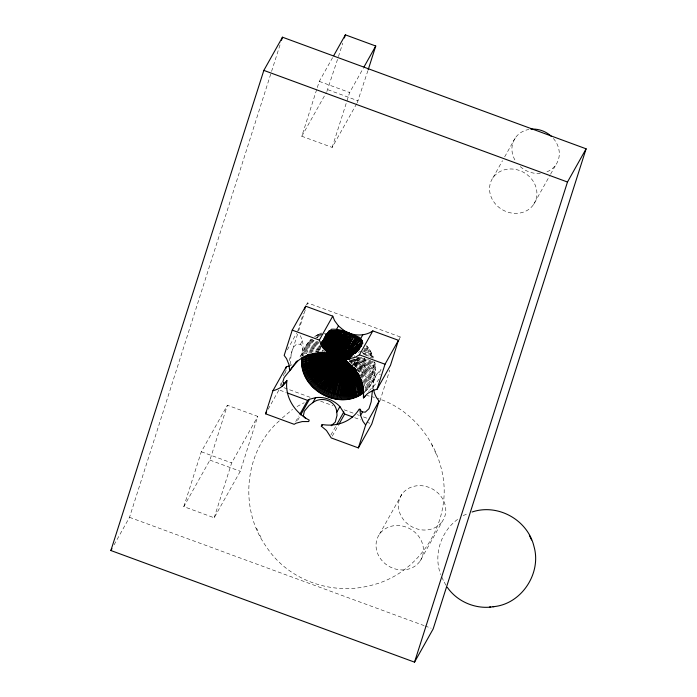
<?xml version="1.0" encoding="UTF-8"?>
<svg xmlns="http://www.w3.org/2000/svg" width="697" height="697" viewBox="0 0 697 697"><rect width="100%" height="100%" fill="white"/><g stroke="black" fill="none" stroke-linecap="round" stroke-linejoin="round"><path stroke-width="0.52" stroke-dasharray="3.48 2.61" d="M364.984 391.697C373.531 384.561 377.173 372.512 374.664 361.752M352.926 365.202L354.198 362.701L354.747 359.199L352.76 358.911M372.459 389.092C372.625 385.842 374.925 369.898 380.335 374.664M290.091 364.618L291.329 353.144L293.141 347.446L296.756 344.004L300.346 344.318L301.278 344.989C303.604 348.727 302.132 353.553 300.032 357.056M301.993 356.568C303.003 349.955 306.323 343.726 311.263 339.204L314.635 339.692L309.773 345.642L306.541 353.64L302.393 354.485M114.081 544.836L129.52 517.322L271.238 72.453M271.569 71.416L280.821 42.378M183.808 506.623L201.294 451.752L227.396 405.236L257.759 416.397L240.282 471.268L214.171 517.793L183.808 506.623L209.919 460.107L227.396 405.236M356.672 103.731L332.164 147.407L301.801 136.246L316.969 88.615M317.301 87.587L319.278 81.375L332.6 57.633M326.841 91.621L338.132 57.624M338.454 56.588L342.75 43.136M214.171 517.793L231.657 462.921L257.759 416.397M332.164 147.407L349.641 92.535L363.494 67.844M357.204 102.781L367.833 70.859M280.281 385.859L281.562 381.834M283.487 375.805L284.446 372.79M297.602 331.493L303.404 313.284M281.196 385.519L281.858 383.455M285.143 373.122L286.136 370.029M289.098 360.732L298.307 331.798M298.638 330.77L305.216 310.104M306.863 304.946L307.525 302.873L400.313 336.982L399.329 340.084M379.909 401.036L389.78 370.046M374.062 379.726L376.903 373.993L381.015 369.593L378.968 373.243M301.801 136.246L326.309 92.57M306.593 304.537L307.525 302.873M287.277 349.894L296.565 333.332M300.346 344.318L302.385 340.685L299.971 334.726M268.162 409.2L279 389.876M295.737 421.563L298.83 416.039M297.602 420.465L299.666 416.78M330.918 434.928L336.085 425.728M332.277 436.104L338.481 425.065M398.911 339.483L400.313 336.982M492.936 177.761L502.528 160.676M504.663 156.877L515.318 137.893M533.536 204.587A24.351 21.502 29.3 0 0 513.672 169.136A24.351 21.502 29.3 0 0 492.5 199.804A24.351 21.502 29.3 0 0 533.536 204.587L550.055 175.156M550.586 174.206L555.918 164.71M379.429 534.303L401.803 494.426M420.03 561.129A24.351 21.502 29.3 0 0 400.165 525.669A24.351 21.502 29.3 0 0 378.985 556.345A24.351 21.502 29.3 0 0 420.03 561.129L442.403 521.251A24.351 21.502 29.3 0 0 422.539 485.8A24.351 21.502 29.3 0 0 401.367 516.468A24.351 21.502 29.3 0 0 442.403 521.251M306.488 344.823L310.278 344.832L320.629 347.062L318.546 351.323L307.333 350.861L303.265 351.427M379.063 379.037L374.603 385.145L369.802 390.076M368.617 391.444L369.14 390.738M366.552 390.25L365.089 386.286C371.658 379.926 374.437 370.185 372.695 361.264M279.27 420.918C244.089 451.49 238.949 508.827 266.088 546.37C287.765 580.165 331.702 595.639 370.212 585.558C413.87 575.827 445.27 532.978 444.172 488.597C442.761 448.729 415.612 410.054 376.964 398.196M282.285 417.947L292.505 409.461M457.633 519.378C440.818 531.489 433.229 555.195 440.731 574.598M316.882 337.827L318.494 336.712L315.488 335.928L314.591 336.529L320.402 338.742M315.488 335.928L321.3 332.957M290.083 365.759L291.851 364.723M297.027 406.551L304.206 402.727M463.209 515.649L468.14 513.332M323.791 334.002L325.699 333.323M358.066 352.246L362.004 351.227L368.791 350.713L370.604 351.279L373.453 357.465L371.388 356.367L363.843 355.217M302.176 355.522L304.258 355.061M363.947 348.692L368.739 348.352L370.604 351.279M302.646 353.457L311.942 352.673M302.942 352.438L307.037 351.776L317.309 351.959M363.991 349.511L367.685 348.927L369.393 349.31M303.622 350.443L307.665 349.955L322.772 351.541M363.52 350.364L368.251 349.816L370.011 350.286M304.014 349.467L308.022 349.058L319.034 350.051L325.037 351.323M304.45 348.5L308.414 348.186L319.313 349.432L323.216 350.486M304.911 347.559L308.832 347.324L323.521 349.877M305.399 346.627L309.285 346.47L321.831 348.848M305.931 345.721L309.773 345.642L320.272 347.637M371.161 352.281L369.297 351.628L362.362 351.872L362.701 352.525L369.776 352.56L371.684 353.292M307.081 343.961L310.818 344.039L321.012 346.505M307.708 343.107L311.385 343.264L321.413 345.956M362.701 352.525L363.015 353.187L370.229 353.492L372.172 354.32M308.362 342.279L311.986 342.506L319.862 344.832M363.015 353.187L363.311 353.858L370.647 354.442L372.634 355.357M309.041 341.478L312.604 341.765L318.407 343.647M368.739 348.352L367.354 346.487L365.829 346.348L369.776 352.56L372.006 358.31M309.756 340.694L313.258 341.06L318.947 343.055M310.496 339.936L313.929 340.363L318.573 342.131M355.592 357.517L364.766 358.685L371.71 360.941M358.502 357.195L362.579 357.718M366.474 347.184L368.06 347.411M369.802 356.977L373.113 358.127M356.733 358.511L364.975 360.088L372.991 363.25L375.204 365.01M357.666 357.988L364.88 359.382L372.86 362.257L375.064 363.921M352.743 359.513C360.767 361.717 369.366 364.409 375.378 370.421M366.761 395.504L369.332 396.07M375.422 369.349L373.191 367.206L365.115 362.884L354.747 359.199L365.089 361.49L373.156 365.228L375.387 367.18M356.751 358.65L365.045 360.785L373.095 364.243L375.317 366.099M351.706 359.844C360.175 362.449 369.062 365.942 375.195 372.555M371.893 396.706L374.437 397.412M316.403 335.362L319.331 336.189M354.747 359.199L365.115 362.187L373.191 366.221L375.422 368.269M317.344 334.821L320.184 335.693M350.643 360.044C359.434 363.059 368.844 366.361 375.047 373.618M318.302 334.307L321.064 335.231M319.278 333.828L321.953 334.795M319.278 81.375L349.641 92.535M327.904 89.721L358.267 100.882M283.923 387.68L310.435 397.429M320.637 401.176L332.87 405.671M344.083 409.792L353.266 413.173M357.343 414.671L359.382 415.421M363.459 416.919L369.576 419.167M280.02 390.25L286.153 392.507M354.721 417.712L360.741 419.925M366.77 422.147L369.785 423.253M201.294 451.752L231.657 462.921M209.919 460.107L240.282 471.268M129.52 517.322L423.994 625.575M425.013 625.95L431.129 628.189M320.28 333.375L322.868 334.377M350.539 360.506C359.399 364.174 368.399 369.07 374.394 376.728M354.738 359.922L365.036 364.27L373.087 369.166L375.308 371.492M349.45 360.515C358.633 364.784 367.789 370.438 373.775 378.759M373.061 356.411L371.031 355.4L363.59 354.538L363.311 353.858M349.302 360.898C358.389 365.751 367.31 372.024 373.026 380.728M349.136 361.273C358.075 366.7 366.709 373.566 372.137 382.627M354.407 362.031L364.261 368.312L371.989 374.873L374.106 377.748M350.687 362.823C358.685 368.661 366.395 375.648 371.109 384.465M354.198 362.701L363.817 369.602L371.362 376.702L373.418 379.743M373.426 361.787L374.881 362.841M353.945 363.364L363.285 370.848L370.612 378.471L372.599 381.686M353.649 364L362.675 372.059L369.741 380.179L371.64 383.559M357.256 369.488L361.586 373.784L368.208 382.618L369.959 386.234M353.309 364.609L361.97 373.217L368.748 381.825L370.551 385.363M357.056 369.767L361.185 374.333L367.633 383.394L369.34 387.079M374.864 374.664L372.686 372.059L364.758 366.317L354.564 361.334L364.609 366.988L372.486 373.008L374.646 375.7M366.613 345.581L367.354 346.487M360.323 375.387L366.422 384.883L367.999 388.717M363.085 381.181L367.293 389.492M445.88 585.149L443.458 580.636M364.052 384.483L365.089 386.286M431.731 444.651L432.828 446.943M434.858 451.273L436.087 453.834M256.618 528.282L257.838 530.844M259.868 535.174L260.974 537.465M441.828 577.194L444.006 581.786M368.687 387.907L367.04 384.152L360.767 374.864C364.609 370.246 365.942 363.808 364.627 357.988M353.963 355.235L354.416 356.664M365.089 388.97L365.777 390.991M373.435 388.447A25.972 22.931 29.3 0 1 374.263 379.368M302.385 340.685A25.972 22.931 29.3 0 1 300.05 357.404M553.374 138.442A24.351 21.502 29.3 0 1 545.237 172.447M540.323 173.422A24.351 21.502 29.3 0 1 519.282 165.686M514.874 159.935A24.351 21.502 29.3 0 1 528.91 129.45"/><path stroke-width="1.05" d="M323.608 338.838C340.964 352.821 356.777 371.004 364.165 392.376C339.692 412.293 297.802 388.9 301.845 357.631C317.597 353.327 334.002 355.548 349.772 358.476M349.319 399.059L348.273 382.061L339.936 346.636L337.235 337.862L333.767 331.824L332.225 330.57L328.836 330.936L330.674 332.155L335.048 338.097L339.186 346.731L351.07 381.355L353.658 397.97M332.225 330.57L340.31 330.909L341.147 332.129L342.454 338.08L343.368 369.689L343.133 382.461L341.364 399.677M348.212 399.25L347.55 382.183L345.66 369.549L349.807 368.077L352.499 365.759M347.089 399.407L346.827 382.287L342.802 357.456L338.716 337.818L335.867 331.755L334.525 330.5M345.66 369.549C315.915 369.088 335.335 329.803 353.501 354.198L318.756 365.062L303.587 372.721M340.31 330.909L342.619 331.31L343.255 332.495L343.943 338.341L342.802 357.456L342.384 382.426L340.206 399.625M343.569 331.119L343.63 330.273L338.463 325.935L334.543 320.594L332.757 316.159L305.661 306.201L292.235 330.125L284.176 355.418L286.545 358.65L288.959 364.609L289.699 370.795L290.544 369.75A39.563 34.928 29.3 0 1 329.376 353.78L329.803 353.876C324.95 348.038 324.941 339.674 327.529 332.844L331.537 329.219C342.758 328.74 353.893 334.394 362.527 341.347C344.222 354.172 328.078 370.769 312.805 387.21M345.956 399.529L346.095 382.365L344.902 369.645M344.815 399.616L345.363 382.418L342.802 357.456L340.214 337.853L337.975 331.816L336.834 330.561M342.619 331.31L346.052 332.164L346.165 338.89L342.802 357.456L340.145 382.2L336.729 399.276M343.673 399.669L344.623 382.453L344.144 369.689M342.523 399.686L343.882 382.47L343.368 369.689M372.346 391.069L371.196 401.786L368.974 408.677L365.306 412.154L362.545 411.988L361.116 411.125L360.192 409.209L359.094 409.235A39.563 34.928 29.3 0 1 322.023 424.49L321.326 426.163L326.484 430.511L331.249 437.943L358.363 447.91L371.789 423.985L379.081 401.106L376.432 397.508A25.972 22.931 29.3 0 1 373.583 389.484M346.052 332.164L347.184 332.513C344.501 354.686 339.448 376.999 334.421 398.876M341.434 369.497L339.395 382.078L335.571 399.093M351.61 334.229L338.411 368.608L326.518 396.427M339.047 399.538L341.643 382.374L342.602 369.645L337.888 399.425M347.184 332.513L349.676 333.34C343.595 354.939 338.498 376.816 332.129 398.335M340.667 369.34L333.271 398.623M352.691 334.734L346.792 347.829M354.799 335.841C341.556 354.381 337.723 376.772 329.855 397.673M339.909 369.14L330.988 398.022M110.884 550.525L263.841 70.397L282.468 37.194L586.116 148.81L433.159 628.938L414.532 662.15L110.884 550.525L111.956 548.626M281.483 40.304L282.468 37.194M344.396 37.952L345.381 34.85L375.744 46.011L368.164 69.822M272.945 390.677C278.739 389.501 284.289 385.746 286.946 380.388L286.72 382.339A39.563 34.928 29.3 0 0 309.198 420.125L308.745 421.546L302.193 421.58L296.051 423.218L294.186 424.316L265.574 413.8L272.945 390.677L286.371 366.753L289.159 366.012M285.726 368.765L286.371 366.753M304.694 309.233L305.661 306.201M358.363 447.91L365.655 425.031L379.081 401.106M377.042 389.283L385.023 364.235L398.449 340.31L372.843 330.901C365.777 335.884 356.176 336.024 348.308 332.896L346.06 347.524L349.049 339.918L350.521 333.758L359.347 337.252L360.654 338.603L362.475 341.068L361.325 345.79C356.908 352.124 350.574 357.517 342.776 358.824L343.159 359.121A39.563 34.928 29.3 0 1 363.355 396.802L363.477 397.917L367.589 393.517L372.895 390.39L377.042 389.283L390.468 365.359L398.449 340.31M414.532 662.15L567.48 182.022L586.116 148.81M338.411 368.608L327.616 396.872M339.151 368.896L328.731 397.29M353.754 335.274L347.864 348.369M356.847 337.06L342.802 357.456L325.429 395.957M336.982 367.911L323.286 394.911M337.688 368.277L324.349 395.452M286.65 381.032L284.698 383.036L283.906 383.106L282.816 381.817L284.202 377.53L297.532 361.037M359.783 339.09C342.271 353.553 332.696 374.672 321.204 393.753M322.241 394.345C333.41 375.274 341.661 352.307 361.638 340.572M333.663 55.734L345.381 34.85M364.026 66.903L375.744 46.011M265.574 413.8L266.611 411.962M281.971 386.565L283.906 383.106M329.376 353.78L325.037 349.859L321.117 344.518L319.331 340.084L332.757 316.159M321.117 344.518L327.329 333.454M336.695 329.089L338.463 325.935M299.867 414.201L307.612 400.392L309.477 399.294L315.619 397.656A25.972 22.931 29.3 0 1 339.909 406.586L344.675 414.018L352.708 416.972M300.695 414.942L309.477 399.294M305.574 418.444L303.334 416.022L304.328 411.213L309.067 405.541L312.805 402.666L315.619 397.656M342.776 358.824L349.328 358.789L350.94 355.923M360.654 338.603L362.754 334.865M349.328 358.789L355.47 357.152L359.417 354.825L372.843 330.901M321.326 426.163L321.918 425.109L322.545 425.344M331.197 425.745L335.257 422.129L337.017 415.377L336.782 412.162L339.909 406.586M336.599 424.813L343.83 411.927M338.995 424.142L344.675 414.018M365.655 425.031L363.006 421.432L360.593 415.464L362.545 411.988M320.193 393.134L336.303 367.502M361.961 344.745C340.781 353.205 331.249 374.768 319.191 392.481M318.215 391.801L335.64 367.066M317.257 391.095C329.55 374.995 339.378 355.182 359.425 347.55L359.905 348.134L351.811 351.619M355.836 336.433L348.544 348.779L357.849 337.705M316.325 390.372L335.004 366.587M315.41 389.614C328.252 374.315 339.125 355.174 359.469 349.119M314.513 388.839L334.403 366.073M363.477 397.917L365.228 395.748M313.65 388.037L333.828 365.524M359.425 347.55C350.635 336.39 331.336 333.828 321.831 345.416L332.574 350.251L345.433 359.243M311.986 386.365C325.473 372.825 338.184 356.455 357.448 351.253M295.397 362.64L296.765 361.168M311.193 385.493L323.661 373.304L333.297 364.958M310.426 384.605C324.079 372.128 337.261 356.925 356.097 352.76M309.686 383.698L322.694 372.146L332.791 364.357M308.98 382.775C322.119 372.355 334.473 357.866 351.933 355.644M308.301 381.834L321.796 370.943L332.33 363.729M307.647 380.876C321.204 370.978 334.525 357.265 352.133 356.219M307.028 379.9L320.977 369.698L331.903 363.085M306.436 378.907C320.123 369.776 334.002 357.134 351.244 356.881M305.878 377.905L320.237 368.408L331.519 362.423M358.824 338.385L354.398 342.907L349.528 349.45L360.715 339.814M305.356 376.894C319.113 368.495 333.471 356.995 350.295 357.413M304.868 375.866L319.583 367.092L331.18 361.734M304.406 374.829L319.287 366.422L330.883 361.037L319.008 365.751L303.979 373.775M362.98 343.142L362.213 342.393L350.73 350.478L362.135 343.595M303.23 371.658C317.71 364.304 333.802 356.786 350.364 357.875M302.907 370.586C317.362 364.069 333.558 355.2 349.763 358.894M351.288 351.035L361.691 345.843M302.629 369.515L318.137 362.998L330.43 359.617M302.376 368.434C317.057 362.492 333.785 354.651 349.728 359.312M302.158 367.354L317.832 361.595L330.273 358.894M312.805 402.666C321.43 395.861 336.05 400.487 336.782 412.162M301.975 366.265C316.551 361.011 333.314 354.433 348.683 359.399M301.836 365.176L317.623 360.192L330.169 358.171M301.723 364.095C316.159 359.478 332.817 354.215 347.637 359.364M301.653 363.006L305.87 361.421L317.51 358.798L330.108 357.439M301.618 361.926C315.889 357.892 332.303 354.006 346.601 359.208M352.29 352.238L358.911 349.981M301.618 360.846L305.835 359.443L317.483 357.395L330.099 356.716M301.662 359.765C316.02 356.324 332.608 353.431 346.522 359.425M301.731 358.694L305.939 357.483L317.562 356.01L330.134 356.001M472.061 512.007C497.937 503.243 527.829 519.971 533.998 546.544C541.796 573.413 521.199 604.56 493.058 606.695M352.734 352.865L356.681 351.854M362.213 342.393C353.222 333.793 339.822 329.707 327.651 332.765L332.913 338.533L348.517 368.73L353.71 380.318L357.761 396.358M353.135 353.527L355.191 353.161M447.3 587.31C457.546 602.173 476.739 609.91 494.469 606.547M489.381 607.087L490.653 606.948M307.386 354.538C320.089 353.797 333.933 353.161 345.52 359.094M312.787 353.449L317.989 353.292L330.352 354.599M330.221 355.296L317.727 354.642L306.175 355.548C301.365 384.814 341.303 407.118 363.668 387.602C354.939 368.46 340.354 351.741 322.493 340.685M345.337 359.391L342.802 357.456L330.535 353.91L318.146 352.63C312.117 374.768 344.205 392.69 359.861 375.892C349.066 362.562 336.66 349.58 321.265 341.669M327.712 352.769L330.761 353.248L342.802 357.456L345.233 359.53M320.367 352.299L330.535 353.91M327.041 351.75L331.04 352.595L342.802 357.456C350.391 368.931 358.633 380.579 361.551 394.258M326.771 352.394L330.761 353.248M325.482 350.399L331.363 351.968L342.802 357.456C349.763 369.401 357.326 381.529 359.696 395.365M326.152 351.279L331.04 352.595M324.088 348.883L331.72 351.366L342.802 357.456L352.412 380.876L355.74 397.229M324.689 349.789L331.363 351.968M320.838 343.726L333.061 349.737L342.802 357.456L349.685 381.756L351.515 398.579M263.841 70.397L567.48 182.022M292.235 330.125L319.331 340.084M359.417 354.825L385.023 364.235M287.173 392.881L307.612 400.392M321.352 343.194L333.061 349.737M322.023 346.888L332.129 350.791L342.802 357.456L338.446 346.871L333.619 338.367L328.644 332.53M322.65 347.847L331.72 351.366M321.892 342.68L333.584 349.258M321.413 345.956L332.129 350.791M322.833 341.626L334.142 348.805M322.275 344.902L332.574 350.251M323.129 340.223L334.726 348.395L323.783 339.787M343.63 330.273L347.15 332.373M328.365 331.528L334.325 338.219L339.186 346.731M324.323 338.42C342.366 351.863 355.644 372.303 362.449 393.657M324.253 337.47L328.252 340.275L335.666 347.855M329.951 330.779L331.694 332.016L335.771 338.001L339.936 346.636L336.503 337.923L332.73 331.903L331.084 330.657M324.549 336.729L328.888 339.962L336.329 347.542L342.802 357.456L337.017 347.28L330.848 339.151L325.499 334.333M325.368 336.363L329.524 339.674L336.329 347.542M325.394 335.353L330.186 339.404L337.017 347.28M333.375 330.517L334.813 331.772L337.975 337.827L340.702 346.592M326.423 334.02L331.528 338.925L337.723 347.054L332.216 338.716L327.363 333.741M335.675 330.517L336.912 331.763L339.465 337.827L341.469 346.592M354.564 368.033L356.629 370.316M337.993 330.648L339.03 331.885L340.955 337.914L342.636 346.67L341.704 337.984L340.084 331.99L339.151 330.761M353.806 367.363L356.411 370.569M351.532 366.788L358.894 376.85L362.893 384.204M352.029 366.291L361.978 380.884M341.469 331.092L343.203 338.202L343.403 346.784M350.992 367.258L357.3 378.175L362.144 388.821L363.32 393.03M349.807 368.077L355.575 379.334L359.696 390.459L360.637 394.824M531.567 539.966L529.389 535.374M343.769 331.563L344.684 338.507L344.562 347.036L345.424 338.69L344.919 331.85M349.18 368.425L354.346 380.004L357.962 391.418L358.737 395.879M348.517 368.73L353.074 380.606L356.759 396.811M347.829 369.001L351.75 381.128L354.712 397.612M347.123 369.227L350.382 381.564L352.595 398.292M346.4 369.41L348.979 381.921L350.425 398.832M359.852 409.278L360.593 415.464M530.905 129.18A24.351 21.502 29.3 0 1 551.188 136.194"/></g></svg>
